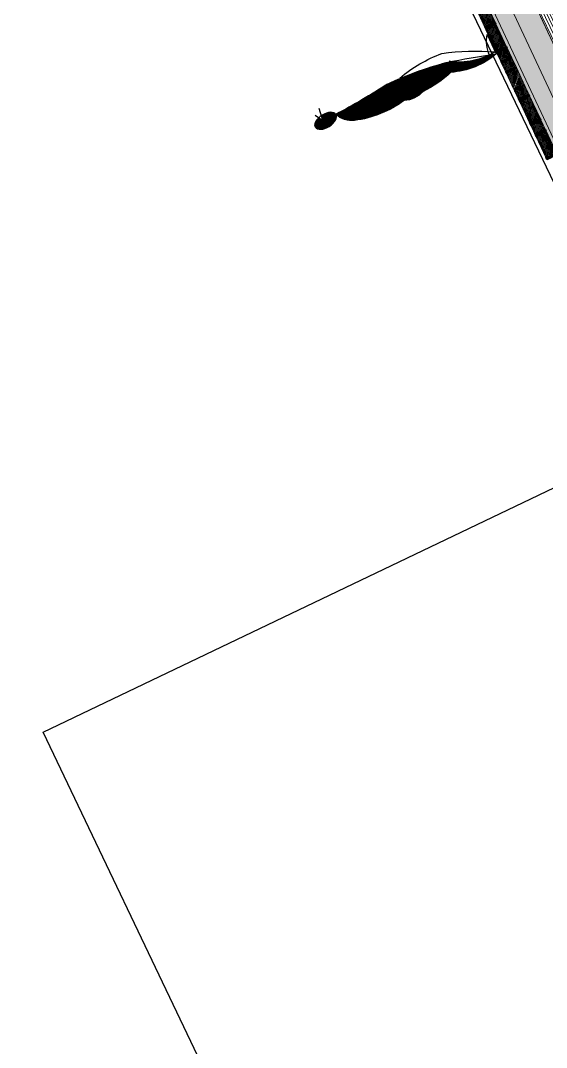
# Model space of a CAD drawing. Header units: metres. Extents: x 679304 to 680626, y 2747329 to 2750056.
# Drawn here: x 679515 to 679519.58, y 2747471.44 to 2747480.39 of the extents above; entities that cross this region are included whole.
import ezdxf

# ---------------------------------------------------------------- set-up
doc = ezdxf.new("R2010")
doc.units = ezdxf.units.M
doc.header["$XCLIPFRAME"] = 0
doc.layers.add('-aux', color=50, linetype='Continuous', plot=False)
for name, color, linetype, lineweight in [('02-L-projecció', 6, 'Continuous', 5), ('02-L-seccionat', 4, 'Continuous', 5), ('3-TR Formigó', 252, 'Continuous', 0), ('3-TR terra compactada', 45, 'Continuous', 0), ('3-TR Tot-u', 37, 'Continuous', 0)]:
    doc.layers.add(name, color=color, linetype=linetype, lineweight=lineweight)
doc.layers.add('02-L-SEC-View 1', color=7, linetype='Continuous')
doc.layers.add('3-TR tot_u', color=8, linetype='Continuous', lineweight=5, true_color=0x787878)
for name, color, linetype, true_color in [('EIT_3 TR sorra', 9, 'Continuous', 0xd8ceb0), ('SL_TREE_BOMBAX_CEIBA', 24, 'Continuous', 0x8f2400), ('SL_TREE_PROSOPIS_CINERARIA', 66, 'Continuous', 0x5f7f00)]:
    doc.layers.add(name, color=color, linetype=linetype, true_color=true_color)
picture_1 = doc.add_image_def('image3.png', size_in_pixel=(1135, 973))
picture_2 = doc.add_image_def('image2.png', size_in_pixel=(716, 586))
pattern_1 = [(44.99999999999999, (31.58128504361958, -1.896331483032554), (-0.0067351920908019, 0.0067351920908019), []), (134.9999999999999, (31.58128504361958, -1.896331483032554), (-0.0067351920908019, -0.0067351920908019), [])]
pattern_2 = [(43.98579928974752, (44.7328379554674, -103.0420719645917), (0.0019272751255601, 0.0066038919240475), [0.0085328125000001, -0.0017065625, 0, -0.0017065625])]
pattern_3 = [(44.99999999999999, (29.89033736102283, -1.883139591431245), (-0.0067351920908019, 0.0067351920908019), []), (134.9999999999999, (29.89033736102283, -1.883139591431245), (-0.0067351920908019, -0.0067351920908019), [])]
pattern_4 = [(0, (-35335.08440668798, 7618.781380179147), (0, 3.174999999999999), [])]

# ---------------------------------------------------------------- blocks, each defined once
blk = doc.blocks.new('General Section WaterFalls')
at = {"layer": '3-TR Formigó'}
h = blk.add_hatch(dxfattribs=at)
h.set_pattern_fill('ANSI37', color=256, scale=0.003, angle=-18.27604261022104, style=0)
h.set_pattern_definition(pattern_3)
edge = h.paths.add_edge_path()
edge.add_line((74.1055017230101, -33.05210616299883), (74.1055656273548, -33.04391063344814))
edge.add_arc((74.0571495401673, -33.04353311657906), 0.0484175584946718, -0.4467466283651467, 15.55227254300524)
edge.add_line((74.10379434982315, -33.03055152622983), (74.09800960037599, -33.00976605486267))
edge.add_arc((74.15306191705167, -32.9944445961155), 0.0571445946602287, 179.5532509293158, 195.5522700439978, ccw=False)
edge.add_line((74.0959190595895, -32.99399903020822), (74.09623971762886, -32.95287500643198))
edge.add_line((74.0962397181429, -32.95287500694394), (74.09544253719578, -32.95286879143672))
edge.add_line((74.09544253721833, -32.95286879083142), (74.09544911814113, -32.9520247406914))
edge.add_line((74.0954491184093, -32.95202474063263), (73.89588373615136, -32.95046865749176))
edge.add_line((73.8958837352693, -32.95046865800396), (73.89587715305957, -32.95131270869975))
edge.add_line((73.89587715407833, -32.95131270866841), (73.8950799736007, -32.95130648988344))
edge.add_line((73.89507997268811, -32.95130648976192), (73.8947593145068, -32.99243051545287))
edge.add_arc((73.83761645713821, -32.99198495503515), 0.0571445945339037, -16.445762793266, -0.44674364543789125, ccw=False)
edge.add_line((73.89242316130547, -33.00816302234307), (73.88631499143456, -33.02885576451553))
edge.add_arc((73.9327516942285, -33.04256314225495), 0.0484175534240547, 163.5542355793744, 179.5532547029849)
edge.add_line((73.88433561241254, -33.04218562599272), (73.88427170913369, -33.05038115491461))
edge.add_line((73.88427170785144, -33.05038115568459), (74.10550172200227, -33.05210616354317))
h = blk.add_hatch(dxfattribs=at)
h.set_pattern_fill('ANSI37', color=256, scale=0.003, angle=-18.27604261022104, style=0)
h.set_pattern_definition(pattern_3)
edge = h.paths.add_edge_path()
edge.add_line((74.21046161744744, -33.05292457155883), (74.21052552234487, -33.04472904219068))
edge.add_arc((74.16210943087935, -33.04435152816586), 0.0484175634033132, -0.4467438658289859, 15.55227527998455)
edge.add_line((74.20875424472615, -33.03136993432417), (74.20296949524351, -33.01058446343569))
edge.add_arc((74.25802180869505, -32.99526300653815), 0.0571445906871269, 179.5532502593328, 195.5522693413966, ccw=False)
edge.add_line((74.20087895402683, -32.99481743923389), (74.20119961214127, -32.95369341597284))
edge.add_line((74.20119961258023, -32.95369341620244), (74.2004024312974, -32.95368719911315))
edge.add_line((74.20040243119001, -32.95368719985709), (74.20040901303264, -32.95284314953045))
edge.add_line((74.20040901284663, -32.95284314872697), (74.12711344682536, -32.95227163762077))
edge.add_line((74.12711344659328, -32.95227163843811), (74.12710686434806, -32.95311568961258))
edge.add_line((74.12710686447097, -32.9531156886369), (74.12630968317998, -32.95310946860251))
edge.add_line((74.12630968308076, -32.95310946926475), (74.12598902531023, -32.99423349705295))
edge.add_arc((74.06884617870674, -32.99378793523647), 0.0571445841313688, -16.44576432809248, -0.44674519530951784, ccw=False)
edge.add_line((74.12365287309512, -33.0099660018459), (74.11754470381649, -33.03065874519476))
edge.add_arc((74.16398140182719, -33.04436612362042), 0.0484175513716403, 163.5542329003365, 179.5532520194679)
edge.add_line((74.11556532233953, -33.04398860549554), (74.11550141983449, -33.05218413467299))
edge.add_line((74.1155014205724, -33.0521841342561), (74.21046161734974, -33.05292457166616))
h = blk.add_hatch(dxfattribs=at)
h.set_pattern_fill('ANSI37', color=256, scale=0.003, angle=-18.27604261022104, style=0)
h.set_pattern_definition(pattern_3)
edge = h.paths.add_edge_path()
edge.add_line((74.44169132830575, -33.05472755734809), (74.44175523265046, -33.0465320277974))
edge.add_arc((74.39333914592862, -33.04615450953134), 0.0484175586054961, -0.4467466705454594, 15.55227246631219)
edge.add_line((74.43998395558447, -33.03317292011343), (74.43419920613731, -33.01238744874627))
edge.add_arc((74.48925152374431, -32.99706599023193), 0.0571445944009922, 179.553250484846, 195.5522696561451, ccw=False)
edge.add_line((74.43210866581649, -32.99662042385899), (74.43242932385584, -32.95549640008275))
edge.add_line((74.43242932436986, -32.95549640059471), (74.43163214342276, -32.95549018508749))
edge.add_line((74.43163214344531, -32.95549018448219), (74.43163872436811, -32.95464613434217))
edge.add_line((74.43163872370496, -32.95464613474905), (74.23207334144702, -32.95309005160819))
edge.add_line((74.23207334149629, -32.95309005118907), (74.23206675928655, -32.95393410188486))
edge.add_line((74.23206675937399, -32.95393410231918), (74.23126957889635, -32.95392788353421))
edge.add_line((74.23126957938075, -32.95392788317986), (74.23094892119944, -32.99505190887081))
edge.add_arc((74.17380606289952, -32.99460634868592), 0.0571445946447279, -16.445762796994018, -0.44674368117648555, ccw=False)
edge.add_line((74.22861276846379, -33.01078441692516), (74.22250459859286, -33.03147715909763))
edge.add_arc((74.2689412990585, -33.04518453637138), 0.0484175534240547, 163.5542355793744, 179.5532547029849)
edge.add_line((74.22052521863952, -33.04480701964349), (74.22046131536067, -33.05300254856538))
edge.add_line((74.22046131454408, -33.05300254933536), (74.44169132869492, -33.05472755719394))
h = blk.add_hatch(dxfattribs=at)
h.set_pattern_fill('ANSI37', color=256, scale=0.003, angle=-18.27604261022104, style=0)
h.set_pattern_definition(pattern_3)
edge = h.paths.add_edge_path()
edge.add_line((74.54665122320876, -33.05554596590809), (74.54671512810619, -33.04735043653995))
edge.add_arc((74.49829903710634, -33.04697292111814), 0.048417563292489, -0.4467438236486732, 15.55227535667759)
edge.add_line((74.54494385002181, -33.03399132704362), (74.53915910053917, -33.01320585615514))
edge.add_arc((74.5942114139907, -32.99788440018892), 0.0571445904278904, 179.553249814863, 195.5522689535439, ccw=False)
edge.add_line((74.53706856118515, -32.99743883358315), (74.53738921929957, -32.9563148103221))
edge.add_line((74.53738921927288, -32.95631480985321), (74.53659203799005, -32.95630859276392))
edge.add_line((74.53659203695133, -32.9563085930422), (74.53659861879396, -32.95546454271556))
edge.add_line((74.53659861907363, -32.95546454307623), (74.46330305305234, -32.95489303197003))
edge.add_line((74.46330305282027, -32.95489303185604), (74.46329647057505, -32.95573708303052))
edge.add_line((74.46329647162929, -32.95573708321899), (74.46249929033829, -32.95573086318461))
edge.add_line((74.46249928930774, -32.95573086338118), (74.46217863153721, -32.99685489116938))
edge.add_arc((74.40503578446805, -32.99640932981856), 0.0571445840205445, -16.445764324364518, -0.4467451595709804, ccw=False)
edge.add_line((74.45984247792512, -33.01258739549667), (74.45373430864647, -33.03328013884553))
edge.add_arc((74.50017100851983, -33.04698751820251), 0.0484175513567676, 163.5542323495689, 179.5532514948844)
edge.add_line((74.45175492903218, -33.04660999961197), (74.45169102652712, -33.05480552878942))
edge.add_line((74.4516910254024, -33.05480552883819), (74.54665122217973, -33.05554596624825))
h = blk.add_hatch(dxfattribs=at)
h.set_pattern_fill('ANSI37', color=256, scale=0.003, angle=-18.27604261022104, style=0)
h.set_pattern_definition(pattern_1)
edge = h.paths.add_edge_path()
edge.add_line((74.71413727058098, -33.05685541266575), (74.71420117301096, -33.04865988297312))
edge.add_arc((74.66578508540988, -33.04828235832975), 0.0484175588259012, -0.4467548583182131, 15.55226428892074)
edge.add_line((74.71242989832535, -33.03530077403411), (74.70664514832548, -33.01451530248441))
edge.add_arc((74.76169746089727, -32.99919384485111), 0.0571445912714218, 179.5532515570036, 195.5522706349158, ccw=False)
edge.add_line((74.70455460762605, -32.99874827917665), (74.70487526522324, -32.9576242552544))
edge.add_line((74.70487526431678, -32.95762425567955), (74.70407808285243, -32.95761803951111))
edge.add_line((74.70407808339223, -32.95761803933419), (74.7040846653454, -32.95677398904407))
edge.add_line((74.70408466551453, -32.95677398960106), (74.55826322705295, -32.95563696657049))
edge.add_line((74.5582632268779, -32.95563696650788), (74.55825664699364, -32.95648101944288))
edge.add_line((74.55825664661825, -32.95648101950064), (74.55745946466399, -32.95647479924722))
edge.add_line((74.55745946476236, -32.95647479919717), (74.55713880669569, -32.99759882639717))
edge.add_arc((74.49999595852569, -32.99715326260776), 0.0571445855876494, -16.445766243177218, -0.44674713627517804, ccw=False)
edge.add_line((74.55480265244842, -33.01333133107983), (74.54869448408961, -33.03402407424207))
edge.add_arc((74.59513118257746, -33.04773145634681), 0.0484175509333363, 163.5542296089313, 179.5532487032461)
edge.add_line((74.54671510402113, -33.0473539349623), (74.546651199933, -33.05554946410733))
edge.add_line((74.54665119992569, -33.05554946372286), (74.71413727090793, -33.05685541216886))
h = blk.add_hatch(dxfattribs=at)
h.set_pattern_fill('ANSI37', color=256, scale=0.003, angle=-18.27604261022104, style=0)
h.set_pattern_definition(pattern_1)
edge = h.paths.add_edge_path()
edge.add_line((74.809097439982, -33.05759941716678), (74.80916134487943, -33.04940388779864))
edge.add_arc((74.76074525387958, -33.049026372144), 0.0484175634033132, -0.4467438658289859, 15.55227527998455)
edge.add_line((74.80739006726071, -33.03604477737099), (74.80160531777807, -33.01525930648251))
edge.add_arc((74.85665763169527, -32.99993785051629), 0.0571445906871269, 179.5532502593328, 195.5522693413966, ccw=False)
edge.add_line((74.7995147779584, -32.99949228391052), (74.79983543607281, -32.95836826064947))
edge.add_line((74.79983543604612, -32.9583682611119), (74.79903825476329, -32.95836204402261))
edge.add_line((74.79903825512156, -32.95836204383522), (74.79904483696419, -32.95751799350859))
edge.add_line((74.7990448367782, -32.95751799317077), (74.7257492707569, -32.95694648206457))
edge.add_line((74.72574927052483, -32.95694648218341), (74.72574268827961, -32.95779053335789))
edge.add_line((74.72574268793687, -32.95779053354636), (74.72494550664587, -32.95778431351197))
edge.add_line((74.72494550654665, -32.95778431277722), (74.72462484877612, -32.99890834056542))
edge.add_arc((74.66748200217262, -32.99846277944744), 0.0571445841313688, -16.44576432809248, -0.44674519530951784, ccw=False)
edge.add_line((74.72228869562969, -33.01464084582403), (74.71618052635105, -33.0353335891729))
edge.add_arc((74.76261722622439, -33.04904096922837), 0.0484175513716403, 163.5542329003365, 179.5532520194679)
edge.add_line((74.71420114533976, -33.04866345063783), (74.71413724283471, -33.05685897981528))
edge.add_line((74.71413724310696, -33.05685897963122), (74.8090974398843, -33.05759941704128))
h = blk.add_hatch(dxfattribs=at)
h.set_pattern_fill('ANSI37', color=256, scale=0.003, angle=-18.27604261022104, style=0)
h.set_pattern_definition(pattern_1)
edge = h.paths.add_edge_path()
edge.add_line((74.90405769413337, -33.05833278596401), (74.9041215990308, -33.05013725659586))
edge.add_arc((74.85570550803095, -33.04975974187255), 0.048417563292489, -0.4467438236486732, 15.55227535667759)
edge.add_line((74.90235032141209, -33.03677814733237), (74.89656557192944, -33.01599267644389))
edge.add_arc((74.95161788584664, -33.00067122047767), 0.0571445906871269, 179.5532502593328, 195.5522693413966, ccw=False)
edge.add_line((74.89447503210977, -33.00022565340623), (74.89479569022419, -32.95910163014518))
edge.add_line((74.89479569066316, -32.95910162990913), (74.89399850938032, -32.95909541281984))
edge.add_line((74.89399850927293, -32.95909541333094), (74.89400509111556, -32.95825136300431))
edge.add_line((74.8940050904639, -32.95825136313215), (74.82070952444262, -32.95767985202595))
edge.add_line((74.8207095246762, -32.95767985237763), (74.82070294243098, -32.9585239035521))
edge.add_line((74.8207029425539, -32.95852390327491), (74.8199057612629, -32.95851768324052))
edge.add_line((74.81990576116368, -32.95851768320427), (74.81958510339315, -32.99964171099246))
edge.add_arc((74.76244225678965, -32.99919614987448), 0.0571445840205445, -16.445764324364518, -0.4467451595709804, ccw=False)
edge.add_line((74.81724895071238, -33.01537421625108), (74.81114078143375, -33.03606695959994))
edge.add_arc((74.85757748037577, -33.04977433872409), 0.0484175513716403, 163.5542329003365, 179.5532520194679)
edge.add_line((74.80916140088812, -33.04939681990072), (74.80909749838307, -33.05759234907817))
edge.add_line((74.809097497724, -33.05759234842844), (74.90405769450133, -33.05833278583851))
h = blk.add_hatch(dxfattribs=at)
h.set_pattern_fill('ANSI37', color=256, scale=0.003, angle=-18.27604261022104, style=0)
h.set_pattern_definition(pattern_1)
edge = h.paths.add_edge_path()
edge.add_line((75.13528740685433, -33.06013577105478), (75.13535131119905, -33.05194024150408))
edge.add_arc((75.0869352244772, -33.05156272323802), 0.0484175584946718, -0.4467466283651467, 15.55227254300524)
edge.add_line((75.1335800345987, -33.03858113382012), (75.12779528515155, -33.01779566245296))
edge.add_arc((75.18284760136157, -33.00247420417145), 0.0571445944009922, 179.553250484846, 195.5522696561451, ccw=False)
edge.add_line((75.1257047438994, -33.00202863756567), (75.12602540193876, -32.96090461378944))
edge.add_line((75.12602540152147, -32.96090461453423), (75.12522822057436, -32.960898399027))
edge.add_line((75.12522822059691, -32.96089839795604), (75.12523480151971, -32.96005434781603))
edge.add_line((75.12523480132222, -32.96005434775725), (74.92566941906428, -32.95849826461638))
edge.add_line((74.92566942004485, -32.95849826489575), (74.92566283783513, -32.95934231559155))
edge.add_line((74.92566283699125, -32.95934231579304), (74.9248656565136, -32.95933609700807))
edge.add_line((74.92486565699801, -32.95933609781787), (74.9245449988167, -33.00046012350882))
edge.add_arc((74.86740214191377, -33.00001456285827), 0.0571445945339037, -16.445762793266, -0.44674364543789125, ccw=False)
edge.add_line((74.92220884514973, -33.01619263086468), (74.91610067527878, -33.03688537303715))
edge.add_arc((74.96253737667575, -33.0505927503109), 0.0484175534240547, 163.5542355793744, 179.5532547029849)
edge.add_line((74.91412129532544, -33.05021523451433), (74.9140573920466, -33.05841076343622))
edge.add_line((74.91405739309266, -33.05841076280922), (75.1352874072435, -33.06013577066779))
h = blk.add_hatch(dxfattribs=at)
h.set_pattern_fill('ANSI37', color=256, scale=0.003, angle=-18.27604261022104, style=0)
h.set_pattern_definition(pattern_1)
edge = h.paths.add_edge_path()
edge.add_line((75.31277314713225, -33.06152318837121), (75.31283704956223, -33.05332765867858))
edge.add_arc((75.26442096335813, -33.05295013519935), 0.0484175588259012, -0.4467548583182131, 15.55226428892074)
edge.add_line((75.31106577487662, -33.03996855183505), (75.30528102487675, -33.01918308028535))
edge.add_arc((75.36033333837986, -33.00386162172072), 0.0571445910121853, 179.5532511125338, 195.5522702470631, ccw=False)
edge.add_line((75.30319048417732, -33.00341605604626), (75.30351114177451, -32.962292032124))
edge.add_line((75.30351114226505, -32.96229203185067), (75.3027139608007, -32.96228581568222))
edge.add_line((75.30271396134049, -32.96228581573814), (75.30272054329365, -32.96144176544802))
edge.add_line((75.30272054253146, -32.96144176553935), (75.15689910406988, -32.96030474250878))
edge.add_line((75.15689910436049, -32.96030474291183), (75.15689252447623, -32.96114879584683))
edge.add_line((75.15689252503216, -32.96114879474044), (75.15609534307791, -32.96114257448702))
edge.add_line((75.15609534224495, -32.96114257466979), (75.15577468417828, -33.00226660186979))
edge.add_arc((75.09863183554262, -33.00182103924453), 0.0571445857302265, -16.445765776522194, -0.4467466918054015, ccw=False)
edge.add_line((75.15343852993101, -33.01799910794944), (75.1473303615722, -33.03869185111168))
edge.add_arc((75.19376706006005, -33.05239923344925), 0.0484175509184636, 163.5542290581637, 179.5532481786626)
edge.add_line((75.1453509805724, -33.05202171113342), (75.14528707648427, -33.06021724027845))
edge.add_line((75.14528707694262, -33.06021724059247), (75.31277314792486, -33.06152318903847))
at = {"layer": '3-TR terra compactada'}
h = blk.add_hatch(dxfattribs=at)
h.set_pattern_fill('LINE', color=256, scale=0.0075)
h.set_pattern_definition([(360, (-1.593222050461918, -1.450000001117587), (0, 0.0238125), [])])
edge = h.paths.add_edge_path(flags=16)
edge.add_arc((87.91270721703766, -34.89102650922723), 0.0300000000000011, 0, 360)
h.paths.add_polyline_path([(60.86794612370431, -34.06345526850782), (60.86794612370431, -34.8165326055605), (77.28848761087283, -34.81653260439634), (77.28848760994151, -35.96653260430321), (94.02980208816007, -35.96653260337189), (94.02346620196477, -34.53352967253886), (88.77741158520803, -34.42881766473874), (88.7764219455421, -34.4783984052483), (88.67512278445065, -34.85645277681761), (84.06023222394288, -34.76436978625134), (83.96552849235012, -34.41241660504602), (83.95774579746649, -34.38224918977358), (83.95875280490145, -34.33179827523418), (79.98875382728875, -34.25026744417846), (79.98875382775441, -35.78771875007078), (77.43852502759546, -35.78771875007078), (77.43852502852678, -35.43748732609675), (78.61814005719498, -35.43770227907226), (78.05505687510595, -33.4629564518109), (67.10211191978306, -33.3788115279749), (67.01179703883827, -33.17811179091223), (66.85097349714488, -33.17687627975829), (63.56725041614845, -33.15126436809078), (63.56725041707978, -34.70336046814919), (61.01713174395263, -34.70336046768352), (61.0171317444183, -34.35336060426198), (62.10765844490379, -34.35336060402915), (61.58575402200222, -32.50950451311656), (50.68157043308019, -32.42573419259861), (50.59114177431911, -32.2250335814897), (50.42511908290908, -32.2237581287045), (47.14811543934047, -32.19819437991828), (47.14721526950597, -33.38156245509163), (44.99754665372893, -33.38156245509163), (44.99754665279761, -33.03156259073876), (45.56926759378984, -33.03156259120442), (45.14311256445944, -31.55625739693642), (34.2616229839623, -31.47266142093577), (34.17091776337475, -31.2719586850144), (34.00475173024461, -31.27068213094026), (30.72633214015514, -31.24511096207425), (30.72633214108646, -32.37863686797209), (28.57621343620122, -32.37863686820492), (28.57621343526989, -32.02863700361922), (29.14793437626213, -32.02863700361922), (28.72177934786305, -30.55333180958405), (17.8412764519453, -30.4697434140835), (17.68143947003409, -31.50181839196012), (28.27606689184904, -31.50181839149445), (28.27606689091772, -32.61037793336436), (44.44740463607013, -32.61037793196738), (44.44740463700145, -34.06345526920631)])
at = {"layer": '3-TR Tot-u'}
h = blk.add_hatch(dxfattribs=at)
h.set_pattern_fill('EARTH', color=256, scale=0.005, angle=-84.07414778341365)
h.set_pattern_definition([(275.9258522165863, (77.13697146251798, -24.04769780486822), (0.0348582512672567, -0.0283024260194916), [0.03175, -0.03175]), (275.9258522165863, (77.14881408959627, -24.04646858759225), (0.0348582512672567, -0.0283024260194916), [0.03175, -0.03175]), (275.9258522165863, (77.16065671667457, -24.04523937008344), (0.0348582512672567, -0.0283024260194916), [0.03175, -0.03175]), (5.925852216586345, (77.16501399874687, -24.04877717373893), (0.0283024260194916, 0.0348582512672567), [0.03175, -0.03175]), (5.925852216586345, (77.16624321555719, -24.06061980058439), (0.0283024260194916, 0.0348582512672567), [0.03175, -0.03175]), (5.925852216586345, (77.16747243283316, -24.07246242766269), (0.0283024260194916, 0.0348582512672567), [0.03175, -0.03175])])
h.paths.add_polyline_path([(67.01179703883827, -33.17811179091223), (67.10211191978306, -33.3788115279749), (78.05505687510595, -33.4629564518109), (78.8385478113778, -33.468975543743), (78.83854823606089, -33.26896964525804)])
at = {"layer": '3-TR tot_u'}
h = blk.add_hatch(dxfattribs=at)
h.set_pattern_fill('AR-CONC', color=256, scale=0.00025, angle=90.27678088138285)
h.set_pattern_definition([(158.5528234916038, (32.84110989002511, -1.956058996263891), (-0.0107141402033441, 0.0444470353765646), [0.0047625, -0.0523874999999999]), (103.5528234916037, (32.84110989002511, -1.956058996263891), (-0.042478511822929, -0.0235505220209913), [0.00381, -0.0419101460424999]), (209.0042681916038, (32.84021704876796, -1.952355089364573), (-0.0531926501422366, 0.0208965138611374), [0.0040475022, -0.0445225611499999]), (154.7370234916037, (32.82906990079209, -1.960099867545068), (-0.0115985479610558, 0.0675920588494506), [0.00714375, -0.0785812499999999]), (205.1883811016037, (32.82810335047543, -1.954467203235253), (-0.0775261334246027, 0.036585164494883), [0.006071255785, -0.0667839020399999]), (99.73697466160377, (32.82906990079209, -1.960099867545068), (-0.0775261334227856, 0.036585164499046), [0.0057149917675, -0.0628649329799999]), (129.5528234916037, (32.83005946315825, -1.953069656156003), (0.0121775151173545, 0.0440684300330318), [0.0047625, -0.0523875]), (74.55282349160389, (32.83005946315825, -1.953069656156003), (-0.0485699864642681, -3.6222662037e-06), [0.00381, -0.0419099999999999]), (180.0042684916038, (32.8310742569156, -1.949397285934537), (-0.0363924715453394, 0.0440648076110835), [0.0040475022, -0.0445224844]), (146.0528234916037, (32.84110989002511, -1.956058996263891), (-0.0202858755293875, -0.0059938829911168), [0, -0.041402, 0, -0.042545, 0, -0.04206875]), (116.0528234916039, (32.84110989002511, -1.956058996263891), (-0.0290587158829416, 0.0078679387732416), [0, -0.024257, 0, -0.0404494999999999, 0, -0.01603375]), (76.05282349160386, (32.8456154614687, -1.969483585096895), (-0.0094277576651399, 0.0325917034802938), [0, -0.0158749999999999, 0, -0.0495299999999999, 0, -0.0657224999999997]), (66.05282349160387, (32.84763589780778, -1.975503579946234), (-0.0178091657507202, 0.033085210695806), [0, -0.0206375, 0, -0.032893, 0, -0.0466725])])
h.paths.add_polyline_path([(67.01179703883827, -33.17811179091223), (78.83854823606089, -33.26896964525804), (78.83851596619932, -33.0877172886394), (78.33694454329088, -33.08771506906487), (78.32469015056267, -33.11501755425707), (66.94360577082261, -33.02758349198848)])
at = {"layer": 'EIT_3 TR sorra'}
h = blk.add_hatch(dxfattribs=at)
h.set_pattern_fill('ANSI36', color=256, scale=0.001075, angle=-1.014200710252469, style=0, double=1)
h.set_pattern_definition([(62.26184189996857, (100.9186053201556, 214.9879540679976), (-0.0002408934137097, 0.0068751544213446), [0.0085328125000001, -0.0017065625, 0, -0.0017065625])])
h.paths.add_polyline_path([(66.94360577082261, -33.02758349198848), (78.32469014963135, -33.11501755425707), (78.3369145868346, -33.08511050045491), (66.94356673629954, -32.99634237657301)])
h = blk.add_hatch(dxfattribs=at)
h.set_pattern_fill('ANSI36', color=256, scale=0.001075, angle=-1.014200710252469, style=0, double=1)
h.set_pattern_definition([(43.98579928974752, (43.90297236805781, -103.0356012317352), (0.0019272751255601, 0.0066038919240475), [0.0085328125000001, -0.0017065625, 0, -0.0017065625])])
edge = h.paths.add_edge_path()
edge.add_line((73.88427168084309, -33.05038467748091), (73.88433558430346, -33.04218914763816))
edge.add_arc((73.83591950358823, -33.04181162919849), 0.0484175526838711, -0.4467473109880312, 15.55227179525065)
edge.add_line((73.8825643081218, -33.02883004094474), (73.87677956009945, -33.00804456563454))
edge.add_arc((73.93183187628165, -32.99272310477681), 0.0571445943123871, 179.5532539535203, 195.5522730879312, ccw=False)
edge.add_line((73.87468901881948, -32.99227754143067), (73.87500970552459, -32.9511500222425))
edge.add_line((73.87500970531255, -32.95115002244711), (73.8950799740324, -32.95130651965123))
edge.add_line((73.89507997408509, -32.95130652049556), (73.89475928730492, -32.99243403916854))
edge.add_arc((73.83761642687023, -32.99198847520165), 0.0571445973673935, -16.445766153051807, -0.4467470114216212, ccw=False)
edge.add_line((73.89242313290015, -33.00816654763185), (73.88631496460823, -33.02885928836419))
edge.add_arc((73.93275165418163, -33.04256666777656), 0.0484175437910066, 163.5542282250263, 179.5532473510782)
edge.add_line((73.88433558307588, -33.04218914685771), (73.88427168053943, -33.05038467798638))
h = blk.add_hatch(dxfattribs=at)
h.set_pattern_fill('ANSI36', color=256, scale=0.001075, angle=-1.014200710252469, style=0, double=1)
h.set_pattern_definition([(43.98579928974752, (44.39664834970608, -103.0394505714066), (0.0019272751255601, 0.0066038919240475), [0.0085328125000001, -0.0017065625, 0, -0.0017065625])])
edge = h.paths.add_edge_path()
edge.add_line((74.11550139216706, -33.05218763253652), (74.10550169819514, -33.05210966175173))
edge.add_line((74.10550169786438, -33.05210966104642), (74.10556559996274, -33.04391413124426))
edge.add_arc((74.05714951921254, -33.04353661043569), 0.0484175527940736, -0.4467514048749425, 15.55226774490095)
edge.add_line((74.10379432421178, -33.03055502567441), (74.09800957471687, -33.00976955036829))
edge.add_arc((74.15306188492104, -32.99444809323177), 0.0571445873641418, 179.5532512957519, 195.5522704501285, ccw=False)
edge.add_line((74.09591903537512, -32.99400252709165), (74.09623972119181, -32.95287500613888))
edge.add_line((74.09623972093686, -32.95287500601262), (74.12630968535368, -32.95310947211923))
edge.add_line((74.1263096849434, -32.95310947229154), (74.1259889981714, -32.99423699390961))
edge.add_arc((74.06884614378212, -32.99379143118859), 0.0571445907335047, -16.445765473899826, -0.44674634346989706, ccw=False)
edge.add_line((74.12365284375846, -33.00996950129047), (74.11754467543106, -33.03066224250149))
edge.add_arc((74.16398136969656, -33.04436962120235), 0.0484175461207508, 163.5542325475676, 179.5532516927069)
edge.add_line((74.11556529533118, -33.04399210144766), (74.11550139191039, -33.05218763228427))
edge.add_line((74.11550139216706, -33.05218763253652), (74.10550169819514, -33.05210966175173))
h = blk.add_hatch(dxfattribs=at)
h.set_pattern_fill('ANSI36', color=256, scale=0.001075, angle=-1.014200710252469, style=0, double=1)
h.set_pattern_definition([(43.98579928974752, (44.50160824367777, -103.0402689811308), (0.0019272751255601, 0.0066038919240475), [0.0085328125000001, -0.0017065625, 0, -0.0017065625])])
edge = h.paths.add_edge_path()
edge.add_line((74.22046128613874, -33.05300604179502), (74.21046159216682, -33.05292807101023))
edge.add_line((74.21046159276737, -33.05292807193473), (74.21052549486573, -33.04473254213257))
edge.add_arc((74.16210941364989, -33.04435502039269), 0.0484175527940736, -0.4467514048749425, 15.55226774490095)
edge.add_line((74.20875421818346, -33.03137343539856), (74.20296946868855, -33.01058796009245))
edge.add_arc((74.25802177889273, -32.99526650318876), 0.0571445873641418, 179.5532512957519, 195.5522704501285, ccw=False)
edge.add_line((74.2008789293468, -32.99482093774714), (74.20119961516347, -32.95369341679437))
edge.add_line((74.20119961490855, -32.9536934166681), (74.23126957932536, -32.95392788277471))
edge.add_line((74.23126957984641, -32.95392788248137), (74.23094889307441, -32.99505540409943))
edge.add_arc((74.1738060391508, -32.99460984184407), 0.0571445906226804, -16.445765470171693, -0.44674630773130275, ccw=False)
edge.add_line((74.2286127381958, -33.01078791031614), (74.2225045698684, -33.03148065152716))
edge.add_arc((74.2689412641339, -33.04518803022802), 0.0484175462371067, 163.5542325431677, 179.5532516505266)
edge.add_line((74.22052518976852, -33.04481051140465), (74.22046128634771, -33.05300604224126))
edge.add_line((74.22046128613874, -33.05300604179502), (74.21046159216682, -33.05292807101023))
h = blk.add_hatch(dxfattribs=at)
h.set_pattern_fill('ANSI36', color=256, scale=0.001075, angle=-1.014200710252469, style=0, double=1)
h.set_pattern_definition(pattern_2)
edge = h.paths.add_edge_path()
edge.add_line((74.45169099839404, -33.05480902642012), (74.44169130442212, -33.05473105563533))
edge.add_line((74.44169130455703, -33.05473105516285), (74.44175520665539, -33.04653552536069))
edge.add_arc((74.39333912497386, -33.04615800408646), 0.0484175527940736, -0.4467514048749425, 15.55226774490095)
edge.add_line((74.43998393090442, -33.03317641885951), (74.43419918140951, -33.01239094355339))
edge.add_arc((74.48925149114802, -32.99706948641688), 0.0571445876233784, 179.5532517402217, 195.5522708379812, ccw=False)
edge.add_line((74.43210864113644, -32.99662392144091), (74.43242932695313, -32.95549640048815))
edge.add_line((74.43242932623252, -32.95549639966339), (74.46249929064933, -32.95573086577))
edge.add_line((74.46249929117039, -32.95573086664081), (74.46217860439839, -32.99685838825887))
edge.add_arc((74.40503575094044, -32.99641282530501), 0.0571445906226804, -16.445765470171693, -0.44674630773130275, ccw=False)
edge.add_line((74.45984244998544, -33.01259089447558), (74.45373428165804, -33.0332836356866))
edge.add_arc((74.50017097592354, -33.04699101438746), 0.0484175462371067, 163.5542325431677, 179.5532516505266)
edge.add_line((74.45175490155816, -33.04661349579692), (74.45169099813737, -33.05480902663353))
edge.add_line((74.45169099839404, -33.05480902642012), (74.44169130442212, -33.05473105563533))
h = blk.add_hatch(dxfattribs=at)
h.set_pattern_fill('ANSI36', color=256, scale=0.001075, angle=-1.014200710252469, style=0, double=1)
h.set_pattern_definition(pattern_2)
edge = h.paths.add_edge_path()
edge.add_line((74.54665119899437, -33.05554946372286), (74.54671510072562, -33.04735393428986))
edge.add_arc((74.49829901615156, -33.04697641823441), 0.0484175570857096, -0.4467455132575356, 15.55227354001481)
edge.add_line((74.54494382347912, -33.0339948264882), (74.53915907542127, -33.01320935165668))
edge.add_arc((74.59421139024198, -32.99788789590821), 0.0571445922035584, 179.5532497589926, 195.5522688845016, ccw=False)
edge.add_line((74.5370685365051, -32.99744232837111), (74.53738922240093, -32.95631480940607))
edge.add_line((74.53738922113553, -32.95631481008604), (74.5574594902539, -32.95647130496978))
edge.add_line((74.55745949083939, -32.95647130440921), (74.55713880362522, -32.99759882588124))
edge.add_arc((74.4999959548004, -32.99715326237492), 0.0571445854768251, -16.4457662394492, -0.44674710053658373, ccw=False)
edge.add_line((74.55480264965443, -33.01333133131266), (74.5486944812165, -33.03402407248717))
edge.add_arc((74.59513117885217, -33.04773145588115), 0.0484175505247778, 163.554227419061, 179.553246562732)
edge.add_line((74.54671509936452, -33.047353932634), (74.54665119819416, -33.05554946519463))
h = blk.add_hatch(dxfattribs=at)
h.set_pattern_fill('ANSI36', color=256, scale=0.001075, angle=-1.014200710252469, style=0, double=1)
h.set_pattern_definition([(43.98579928974752, (44.73283793078735, -103.0420755324885), (0.0019272751255601, 0.0066038919240475), [0.0085328125000001, -0.0017065625, 0, -0.0017065625])])
edge = h.paths.add_edge_path()
edge.add_line((74.71413724357262, -33.05685897963122), (74.714201147033, -33.04866344978847))
edge.add_arc((74.66578506631777, -33.04828593065031), 0.0484175525412939, -0.4467478355714436, 15.55227133748934)
edge.add_line((74.71242987038568, -33.03530434262939), (74.70664512236333, -33.01451886731919))
edge.add_arc((74.76169743854553, -32.99919740576297), 0.0571445943123871, 179.5532539535203, 195.5522730879312, ccw=False)
edge.add_line((74.704554581549, -32.99875184288249), (74.70487526825411, -32.95762432369432))
edge.add_line((74.70487526757643, -32.95762432459742), (74.72494553629627, -32.95778082180154))
edge.add_line((74.72494553681463, -32.95778082171455), (74.72462485003446, -32.99890834038753))
edge.add_arc((74.66748198959976, -32.9984627768863), 0.0571445973673935, -16.445766153051807, -0.4467470114216212, ccw=False)
edge.add_line((74.72228869516402, -33.01464084908366), (74.71618052687211, -33.03533358981601))
edge.add_arc((74.76261721784249, -33.04904097062536), 0.0484175437761339, 163.5542276742587, 179.5532468264947)
edge.add_line((74.71420114533976, -33.04866344737821), (74.7141372428033, -33.05685897850688))
h = blk.add_hatch(dxfattribs=at)
h.set_pattern_fill('ANSI36', color=256, scale=0.001075, angle=-1.014200710252469, style=0, double=1)
h.set_pattern_definition([(43.98579928974752, (44.99528417270631, -103.0441254153847), (0.0019272751255601, 0.0066038919240475), [0.0085328125000001, -0.0017065625, 0, -0.0017065625])])
edge = h.paths.add_edge_path()
edge.add_line((74.80909741623327, -33.05760291451588), (74.80916131796452, -33.04940738508289))
edge.add_arc((74.76074523339048, -33.04902986832895), 0.0484175569431325, -0.4467460378408971, 15.55227308225352)
edge.add_line((74.80739004071802, -33.03604827751406), (74.80160529266017, -33.01526280268254))
edge.add_arc((74.85665760748088, -32.99994134576991), 0.0571445923002657, 179.553249723254, 195.552268819521, ccw=False)
edge.add_line((74.79951475327834, -32.99949577916414), (74.79983543917417, -32.9583682601991))
edge.add_line((74.79983543884009, -32.95836826064624), (74.81990570795847, -32.95852475552998))
edge.add_line((74.8199057080783, -32.95852475543507), (74.81958502086412, -32.9996522769071))
edge.add_arc((74.7624421720393, -32.99920671363361), 0.0571445857302265, -16.445765776522194, -0.4467466918054015, ccw=False)
edge.add_line((74.81724886689335, -33.01538478117436), (74.8111406984554, -33.03607752234888))
edge.add_arc((74.85757739562541, -33.04978490667418), 0.0484175506262611, 163.5542268638935, 179.5532459959682)
edge.add_line((74.80916131613776, -33.0494073824957), (74.8090974149674, -33.05760291505633))
h = blk.add_hatch(dxfattribs=at)
h.set_pattern_fill('ANSI36', color=256, scale=0.001075, angle=-1.014200710252469, style=0, double=1)
h.set_pattern_definition([(43.98579928974752, (45.19520432222634, -103.0456771953031), (0.0019272751255601, 0.0066038919240475), [0.0085328125000001, -0.0017065625, 0, -0.0017065625])])
edge = h.paths.add_edge_path()
edge.add_line((74.91405736422166, -33.05841425573453), (74.90405767024974, -33.05833628494975))
edge.add_line((74.90405767038465, -33.05833628587425), (74.904121572483, -33.05014075607209))
edge.add_arc((74.85570549080148, -33.04976323340088), 0.0484175527940736, -0.4467514048749425, 15.55226774490095)
edge.add_line((74.90235029626638, -33.03678164863959), (74.89656554677146, -33.01599617333347))
edge.add_arc((74.9516178574413, -33.00067471712828), 0.0571445873641418, 179.5532512957519, 195.5522704501285, ccw=False)
edge.add_line((74.8944750064984, -33.00022915191949), (74.89479569231509, -32.95910163096671))
edge.add_line((74.8947956925258, -32.95910163060762), (74.92486565694261, -32.95933609671423))
edge.add_line((74.92486565653233, -32.95933609642089), (74.92454496976033, -33.00046361803895))
edge.add_arc((74.86740211723372, -33.0000180550851), 0.0571445907335047, -16.445765473899826, -0.44674634346989706, ccw=False)
edge.add_line((74.92220881627873, -33.01619612495415), (74.91610064795132, -33.03688886616517))
edge.add_arc((74.96253734175116, -33.05059624370187), 0.0484175461207508, 163.5542325475676, 179.5532516927069)
edge.add_line((74.91412126785144, -33.05021872534417), (74.91405736443065, -33.05841425618078))
edge.add_line((74.91405736422166, -33.05841425573453), (74.90405767024974, -33.05833628494975))
h = blk.add_hatch(dxfattribs=at)
h.set_pattern_fill('ANSI36', color=256, scale=0.001075, angle=-1.014200710252469, style=0, double=1)
h.set_pattern_definition([(43.98579928974752, (45.42643403308466, -103.0474801780656), (0.0019272751255601, 0.0066038919240475), [0.0085328125000001, -0.0017065625, 0, -0.0017065625])])
edge = h.paths.add_edge_path()
edge.add_line((75.14528707554564, -33.0602172401268), (75.13528738157372, -33.06013926934202))
edge.add_line((75.13528738124296, -33.06013926910237), (75.13535128334132, -33.05194373930021))
edge.add_arc((75.08693520259112, -33.05156621779315), 0.0484175527940736, -0.4467514048749425, 15.55226774490095)
edge.add_line((75.13358000852168, -33.03858463186771), (75.12779525902677, -33.01779915656159))
edge.add_arc((75.18284756876528, -33.00247770012357), 0.0571445876233784, 179.5532517402217, 195.5522708379812, ccw=False)
edge.add_line((75.12570471828803, -33.0020321351476), (75.12602540410472, -32.96090461419483))
edge.add_line((75.1260254047811, -32.96090461406857), (75.15609536919791, -32.96113908017518))
edge.add_line((75.15609536925331, -32.96113908058032), (75.15577468248131, -33.00226660219839))
edge.add_arc((75.09863182762638, -33.00182103877887), 0.0571445907335047, -16.445765473899826, -0.44674634346989706, ccw=False)
edge.add_line((75.15343852853402, -33.0179991084151), (75.14733036020662, -33.03869184962612))
edge.add_arc((75.19376705400644, -33.05239922809415), 0.0484175461207508, 163.5542325475676, 179.5532516927069)
edge.add_line((75.14535097917542, -33.05202170903795), (75.14528707575462, -33.06021723987456))
edge.add_line((75.14528707554564, -33.0602172401268), (75.13528738157372, -33.06013926934202))
at = {"layer": '-aux'}
for points in [[(73.88427168084309, -33.05038467771374), (73.88427168084309, -33.05038467748091), (73.8843355840072, -33.04218914778903, 0.0699225111475427), (73.8825643081218, -33.02883004094474), (73.87677955953404, -33.00804456556216, -0.0699225111480096), (73.87468901881948, -32.99227754143067), (73.87500970531255, -32.95115002244711), (73.89507997408509, -32.95130652049556), (73.8947592866607, -32.9924340385478, -0.0699225111484148), (73.89242313290015, -33.00816654763185), (73.8863149639219, -33.02885928796604, 0.0699225111479849), (73.88433558307588, -33.04218914685771), (73.88427168084309, -33.05038467771374), (73.88427168084309, -33.05038467748091)], [(74.11550139216706, -33.05218763253652), (74.10550169786438, -33.05210966104642), (74.10556560056284, -33.04391413228586, 0.0699225111475427), (74.10379432421178, -33.03055502567441), (74.0980095746927, -33.00976955052465, -0.0699225111480096), (74.09591903537512, -32.99400252709165), (74.09623972093686, -32.95287500601262), (74.1263096849434, -32.95310947229154), (74.12598899798466, -32.99423699500039, -0.0699225111484148), (74.12365284375846, -33.00996950129047), (74.1175446761772, -33.0306622418575, 0.0699225111479849), (74.11556529533118, -33.04399210144766), (74.11550139216706, -33.05218763253652), (74.10550169786438, -33.05210966104642)], [(74.22046128613874, -33.05300604179502), (74.21046159276737, -33.05292807193473), (74.21052549406886, -33.04473254177719, 0.0699225111475427), (74.20875421818346, -33.03137343539856), (74.2029694695957, -33.01058795931749, -0.0699225111480096), (74.2008789293468, -32.99482093774714), (74.20119961490855, -32.9536934166681), (74.23126957984641, -32.95392788248137), (74.23094889242202, -32.99505540495739, -0.0699225111484148), (74.2286127381958, -33.01078791031614), (74.22250457014889, -33.03148065251298, 0.0699225111479849), (74.22052518976852, -33.04481051140465), (74.22046128613874, -33.05300604179502), (74.21046159276737, -33.05292807193473)], [(74.45169099839404, -33.05480902642012), (74.44169130455703, -33.05473105516285), (74.44175520678982, -33.04653552547097, 0.0699225111475427), (74.43998393090442, -33.03317641885951), (74.43419918045402, -33.01239094370976, -0.0699225111480096), (74.43210864113644, -32.99662392144091), (74.43242932623252, -32.95549639966339), (74.46249929117039, -32.95573086664081), (74.46217860421166, -32.99685838841833, -0.0699225111484148), (74.45984244998544, -33.01259089447558), (74.45373428193852, -33.03328363597393, 0.0699225111479849), (74.45175490155816, -33.04661349579692), (74.45169099839404, -33.05480902642012), (74.44169130455703, -33.05473105516285)], [(74.5466511985287, -33.05554946511984), (74.54665119899437, -33.05554946372286), (74.54671510122716, -33.04735393449664, 0.0699225111475427), (74.54494382347912, -33.0339948264882), (74.53915907582268, -33.01320935273543, -0.0699225111480096), (74.5370685365051, -32.99744232837111), (74.53738922113553, -32.95631481008604), (74.55745949083939, -32.95647130440921), (74.557138803415, -32.9975988259539, -0.0699225111484148), (74.55480264965443, -33.01333133131266), (74.54869448160753, -33.03402407141402, 0.0699225111479849), (74.54671509936452, -33.047353932634), (74.5466511985287, -33.05554946511984), (74.54665119899437, -33.05554946372286)], [(74.71413724310696, -33.05685897776857), (74.71413724357262, -33.05685897963122), (74.71420114673674, -33.04866344900802, 0.0699225111475427), (74.71242987038568, -33.03530434262939), (74.70664512226358, -33.01451886678115, -0.0699225111480096), (74.704554581549, -32.99875184288249), (74.70487526757643, -32.95762432459742), (74.72494553681463, -32.95778082171455), (74.72462485032156, -32.99890833953396, -0.0699225111484148), (74.72228869516402, -33.01464084908366), (74.71618052665144, -33.03533358918503, 0.0699225111479849), (74.71420114533976, -33.04866344737821), (74.71413724310696, -33.05685897776857), (74.71413724357262, -33.05685897963122)], [(74.80909741530195, -33.05760291591287), (74.80909741623327, -33.05760291451588), (74.80916131753474, -33.04940738482401, 0.0699225111475427), (74.80739004071802, -33.03604827751406), (74.80160529259592, -33.0152628030628, -0.0699225111480096), (74.79951475327834, -32.99949577916414), (74.79983543884009, -32.95836826064624), (74.8199057080783, -32.95852475543507), (74.8195850206539, -32.99965227674693, -0.0699225111484148), (74.81724886689335, -33.01538478117436), (74.8111406979151, -33.03607752267271, 0.0699225111479849), (74.80916131613776, -33.0494073824957), (74.80909741530195, -33.05760291591287), (74.80909741623327, -33.05760291451588)], [(74.91405736422166, -33.05841425573453), (74.90405767038465, -33.05833628587425), (74.90412157215178, -33.05014075525105, 0.0699225111475427), (74.90235029626638, -33.03678164863959), (74.8965655476786, -33.01599617302418, -0.0699225111480096), (74.8944750064984, -33.00022915191949), (74.8947956925258, -32.95910163060762), (74.92486565653233, -32.95933609642089), (74.92454497050494, -33.00046361796558, -0.0699225111484148), (74.92220881627873, -33.01619612495415), (74.91610064776614, -33.03688886668533, 0.0699225111479849), (74.91412126785144, -33.05021872534417), (74.91405736422166, -33.05841425573453), (74.90405767038465, -33.05833628587425)], [(75.14528707554564, -33.0602172401268), (75.13528738124296, -33.06013926910237), (75.13535128440707, -33.05194373894483, 0.0699225111475427), (75.13358000852168, -33.03858463186771), (75.12779525946824, -33.01779915788211, -0.0699225111480096), (75.12570471828803, -33.0020321351476), (75.1260254047811, -32.96090461406857), (75.15609536925331, -32.96113908058032), (75.15577468182892, -33.00226660259068, -0.0699225111484148), (75.15343852853402, -33.0179991084151), (75.14733035955578, -33.03869184944779, 0.0699225111479849), (75.14535097917542, -33.05202170903795), (75.14528707554564, -33.0602172401268), (75.13528738124296, -33.06013926910237)]]:
    blk.add_lwpolyline(points, format="xyb", dxfattribs=at)
at = {"layer": '02-L-projecció'}
for points in [[(63.56725041614845, -33.15126436809078), (66.85097349714488, -33.17687627975829), (67.01179703883827, -33.17811179091223), (67.10211191978306, -33.3788115279749), (78.05505687510595, -33.4629564518109), (78.61814005719498, -35.43770227907226), (77.43852502852678, -35.43748732609675), (77.43852502759546, -35.78771875007078), (79.98875382775441, -35.78771875007078), (79.98875382728875, -34.25026744417846), (83.96552851935849, -34.3319335191045)], [(66.94360577082261, -33.02758349198848), (78.32469015056267, -33.11501755425707), (78.33697699988261, -33.08771344600245)], [(63.56722230277956, -33.15126161300578), (78.83854823606089, -33.26896964525804)], [(67.10211191978306, -33.3788115279749), (78.83854789985344, -33.46897554397583)]]:
    blk.add_lwpolyline(points, dxfattribs=at)
at = {"layer": '02-L-seccionat'}
for points in [[(74.1055017230101, -33.05210616299883), (74.10556562710553, -33.04391063423827, 0.0699225111487571), (74.10379434982315, -33.03055152622983), (74.09800960076973, -33.00976605387405, -0.0699225111482901), (74.0959190595895, -32.99399903020822), (74.0962397181429, -32.95287500694394), (74.09544253721833, -32.95286879083142), (74.0954491184093, -32.95202474063263), (73.8958837352693, -32.95046865800396), (73.89587715407833, -32.95131270866841), (73.89507997268811, -32.95130648976192), (73.89475931506604, -32.9924305153545, -0.0699225111482901), (73.89242316130547, -33.00816302234307), (73.88631499139592, -33.02885576570407, 0.0699225111487571), (73.88433561241254, -33.04218562599272), (73.88427170785144, -33.05038115568459)], [(74.21046161744744, -33.05292457155883), (74.21052552200854, -33.04472904372961, 0.0699225111487571), (74.20875424472615, -33.03136993432417), (74.20296949474141, -33.01058446289971, -0.0699225111482901), (74.20087895402683, -32.99481743923389), (74.20119961258023, -32.95369341620244), (74.20040243119001, -32.95368719985709), (74.20040901284663, -32.95284314872697), (74.12711344659328, -32.95227163843811), (74.12710686447097, -32.9531156886369), (74.12630968308076, -32.95310946926475), (74.12598902592435, -32.9942334969528, -0.0699225111482901), (74.12365287309512, -33.0099660018459), (74.11754470365122, -33.03065874497406, 0.0699225111487571), (74.11556532233953, -33.04398860549554), (74.1155014205724, -33.0521841342561)], [(74.44169132830575, -33.05472755734809), (74.44175523333251, -33.04653202765621, 0.0699225111487571), (74.43998395558447, -33.03317292011343), (74.43419920699671, -33.01238744799048, -0.0699225111482901), (74.43210866581649, -32.99662042385899), (74.43242932436986, -32.95549640059471), (74.43163214344531, -32.95549018448219), (74.43163872370496, -32.95464613474905), (74.23207334149629, -32.95309005118907), (74.23206675937399, -32.95393410231918), (74.23126957938075, -32.95392788317986), (74.23094892129302, -32.99505190877244, -0.0699225111482901), (74.22861276846379, -33.01078441692516), (74.22250459808856, -33.03147715958767, 0.0699225111487571), (74.22052521863952, -33.04480701964349), (74.22046131454408, -33.05300254933536)], [(74.54665122320876, -33.05554596590809), (74.5467151282355, -33.04735043598339, 0.0699225111487571), (74.54494385002181, -33.03399132704362), (74.53915910050273, -33.01320585701615, -0.0699225111482901), (74.53706856118515, -32.99743883358315), (74.53738921927288, -32.95631480985321), (74.53659203695133, -32.9563085930422), (74.53659861907363, -32.95546454307623), (74.46330305282027, -32.95489303185604), (74.46329647162929, -32.95573708321899), (74.46249928930774, -32.95573086338118), (74.46217863215134, -32.9968548908364, -0.0699225111482901), (74.45984247792512, -33.01258739549667), (74.45373430941254, -33.03328013909049, 0.0699225111487571), (74.45175492903218, -33.04660999961197), (74.4516910254024, -33.05480552883819)], [(74.71413727058098, -33.05685541266575), (74.71420117234811, -33.04865988227539, 0.0699225111487571), (74.71242989832535, -33.03530077403411), (74.70664514834061, -33.01451530307531, -0.0699225111482901), (74.70455460762605, -32.99874827917665), (74.70487526431678, -32.95762425567955), (74.70407808339223, -32.95761803933419), (74.70408466551453, -32.95677398960106), (74.5582632268779, -32.95563696650788), (74.55825664661825, -32.95648101950064), (74.55745946476236, -32.95647479919717), (74.55713880760595, -32.9975988259539, -0.0699225111482901), (74.55480265244842, -33.01333133107983), (74.54869448393583, -33.03402407374233, 0.0699225111487571), (74.54671510402113, -33.0473539349623), (74.54665119992569, -33.05554946372286)], [(74.809097439982, -33.05759941716678), (74.80916134500876, -33.04940388747491, 0.0699225111487571), (74.80739006726071, -33.03604477737099), (74.80160531774163, -33.01525930687785, -0.0699225111482901), (74.7995147779584, -32.99949228391052), (74.79983543604612, -32.9583682611119), (74.79903825512156, -32.95836204383522), (74.7990448367782, -32.95751799317077), (74.72574927052483, -32.95694648218341), (74.72574268793687, -32.95779053354636), (74.72494550654665, -32.95778431277722), (74.72462484845892, -32.99890834069811, -0.0699225111482901), (74.72228869562969, -33.01464084582403), (74.7161805257201, -33.03533359011635, 0.0699225111487571), (74.71420114533976, -33.04866345063783), (74.71413724310696, -33.05685897963122)], [(74.90405769413337, -33.05833278596401), (74.9041215996258, -33.05013725697063, 0.0699225111487571), (74.90235032141209, -33.03677814733237), (74.896565571893, -33.01599267683923, -0.0699225111482901), (74.89447503210977, -33.00022565340623), (74.89479569066316, -32.95910162990913), (74.89399850927293, -32.95909541333094), (74.8940050904639, -32.95825136313215), (74.8207095246762, -32.95767985237763), (74.8207029425539, -32.95852390327491), (74.81990576116368, -32.95851768320427), (74.81958510400727, -32.99964171089232, -0.0699225111482901), (74.81724895071238, -33.01537421625108), (74.81114078033715, -33.03606695868075, 0.0699225111487571), (74.80916140088812, -33.04939681990072), (74.809097497724, -33.05759234842844)], [(75.13528740685433, -33.06013577105478), (75.13535131048411, -33.0519402413629, 0.0699225111487571), (75.1335800345987, -33.03858113382012), (75.12779528507961, -33.01779566193, -0.0699225111482901), (75.1257047438994, -33.00202863756567), (75.12602540152147, -32.96090461453423), (75.12522822059691, -32.96089839795604), (75.12523480132222, -32.96005434775725), (74.92566942004485, -32.95849826489575), (74.92566283699125, -32.95934231579304), (74.92486565699801, -32.95933609781787), (74.92454499844462, -33.00046012341045, -0.0699225111482901), (74.92220884514973, -33.01619263086468), (74.91610067524016, -33.03688537306153, 0.0699225111487571), (74.91412129532544, -33.05021523451433), (74.91405739309266, -33.05841076280922)], [(75.31277314713225, -33.06152318837121), (75.31283705076201, -33.05332765961066, 0.0699225111487571), (75.31106577487662, -33.03996855183505), (75.30528102489188, -33.01918307924643, -0.0699225111482901), (75.30319048417732, -33.00341605604626), (75.30351114226505, -32.96229203185067), (75.30271396134049, -32.96228581573814), (75.30272054253146, -32.96144176553935), (75.15689910436049, -32.96030474291183), (75.15689252503216, -32.96114879474044), (75.15609534224495, -32.96114257466979), (75.15577468415722, -33.00226660259068, -0.0699225111482901), (75.15343852993101, -33.01799910794944), (75.14733036234975, -33.0386918510776, 0.0699225111487571), (75.1453509805724, -33.05202171113342), (75.14528707694262, -33.06021724059247)]]:
    blk.add_lwpolyline(points, format="xyb", close=True, dxfattribs=at)
blk = doc.blocks.new('prospopis cineraria')
image = blk.add_image(picture_2, insert=(-4.000086040761157, 0), size_in_units=(7.410607290773175, 6.065105967029442))
image.dxf.flags = 15
blk = doc.blocks.new('A$C5aac3c2e')
blk.add_line((-185.3287445001115, 7.93534e-11), (0, 0))
for centre, radius, start, end in [((-6738.284967060768, 1773.010541866731), 6617.450988442739, 353.0239692677704, 357.5296801227975), ((-205.2863327288651, 1293.79661523673), 209.1966206430423, 19.40003769606181, 68.01884151367877), ((-911.2104141661184, 1073.439194003231), 948.6083617405126, 349.4527021250868, 17.79108198714958), ((2596.246523687973, 956.4277847541912), 2766.099097561721, 179.7334952261364, 191.0766327588706), ((-202.1366416938617, 808.7249271551433), 241.3501730589512, 337.1821562516725, 22.16981843028077), ((1029.45720115229, 535.9234781910735), 1241.118630623557, 165.3413843582491, 185.1234726647187), ((-930.0717411642617, 715.1286867271738), 950.3977925524669, 342.2255438690811, 0), ((1716.106509892561, 1019.19800896102), 2012.501141980969, 197.1700966442707, 210.4265579933116), ((5741.632446465089, 1827.484592716266), 6025.44961699258, 193.4596283253075, 197.6555749903915), ((-614.8771693984963, 63.45860202948575), 599.0169915102596, 353.9187943393814, 33.93467760893233), ((-645.7097724257837, 175.1930260367326), 669.0543375377403, 344.8200351980483, 21.92380368272599), ((8.505317638722772, -286.6413799900595), 346.0273462717843, 93.90067828368538, 124.0675399139869)]:
    blk.add_arc(centre, radius, start, end)
blk.add_ellipse((-114.4132022464546, 1592.064575566519), major_axis=(11.93666923723263, 104.3585951131204), ratio=0.5506027927989712)
blk = doc.blocks.new('A$Ca85af6e3')
h = blk.add_hatch()
h.set_pattern_fill('LINE', color=251)
h.set_pattern_definition(pattern_4)
edge = h.paths.add_edge_path()
edge.add_ellipse((70.91554225331492, 1592.064575566209), major_axis=(11.93666923723522, 104.3585951131199), ratio=0.5506027927990024, start_angle=179.654015700951, end_angle=415.4356146084025)
edge.add_line((21.4244055772142, 1635.222616093007), (59.28857153899298, 1613.464301104154))
edge.add_line((59.28857153899298, 1613.464301104154), (14.56194024471915, 1606.759484961491))
edge.add_ellipse((70.91554225331492, 1592.064575566209), major_axis=(11.93666923723522, 104.3585951131199), ratio=0.5506027927990024, start_angle=81.91007295408176, end_angle=179.6515727056369)
edge.add_ellipse((70.91554225331492, 1592.064575566209), major_axis=(11.93666923723522, 104.3585951131199), ratio=0.5506027927990024, start_angle=179.6515727056369, end_angle=179.654015700951)
h = blk.add_hatch()
h.set_pattern_fill('LINE', color=251)
h.set_pattern_definition(pattern_4)
edge = h.paths.add_edge_path()
edge.add_ellipse((70.91554225331492, 1592.064575566209), major_axis=(11.93666923723522, 104.3585951131199), ratio=0.5506027927990024, start_angle=81.91007295408176, end_angle=179.6515727056369)
edge.add_arc((-6552.956222560995, 1773.010541866361), 6617.450988442735, 353.0239692677673, 357.52966995267104, ccw=False)
edge.add_arc((2781.575268187735, 956.4277847538916), 2766.099097561718, 179.7334952261403, 191.076632758839)
edge.add_arc((5926.961190964881, 1827.484592715849), 6025.44961699257, 193.4596283253005, 193.8730734638505)
edge.add_arc((-429.5484248987413, 63.45860202919812), 599.0169915102613, -1.1900368473059189, 32.21028888170912, ccw=False)
edge.add_arc((5926.961190964888, 1827.484592715815), 6025.44961699257, 197.147178570551, 197.3629604975427)
edge.add_line((176.0705408885478, 29.34671764049745), (192.5834128403585, 29.34671764049745))
edge.add_arc((-460.3810279260142, 175.1930260364252), 669.0543375377407, 347.4090708890631, 381.9238036826929)
edge.add_arc((-744.7429966644922, 715.1286867268573), 950.3977925524678, 342.2255438690799, 359.9999999999976)
edge.add_arc((-16.80789719409222, 808.7249271548362), 241.3501730589517, 337.1821562516512, 382.1698184303085)
edge.add_arc((-725.8816696663489, 1073.439194002921), 948.6083617405131, 349.4527021251008, 377.7910819871251)
edge.add_arc((-19.95758822909556, 1293.796615236421), 209.1966206430407, 19.4000376960265, 68.015774265954)
blk.add_lwpolyline([(-12.89208590862836, 1654.942290674377), (59.28857153899298, 1613.464301104154), (-48.98244735375192, 1597.233763407755)])
blk.add_blockref('A$C5aac3c2e', (185.3287444997695, -3.101377e-10))

msp = doc.modelspace()

# ---------------------------------------------------------------- block references
at = {"rotation": 115.5575828871377}
msp.add_blockref('General Section WaterFalls', (679521.7318272467, 2747398.310749386), dxfattribs=at)
at = {"layer": '02-L-SEC-View 1', "ltscale": 2, "xscale": -0.001, "yscale": 0.001, "zscale": 0.001, "rotation": 115.5575828891012}
msp.add_blockref('A$Ca85af6e3', (679519.06526512, 2747480.263023014), dxfattribs=at)
at = {"layer": 'SL_TREE_PROSOPIS_CINERARIA', "rotation": 115.5482287746755}
msp.add_blockref('prospopis cineraria', (679522.1396415005, 2747473.725130463), dxfattribs=at)

# ---------------------------------------------------------------- pictures from other files: only their frames are drawn
at = {"layer": 'SL_TREE_BOMBAX_CEIBA'}
image = msp.add_image(picture_1, insert=(679515.7266800473, 2747487.171994253), size_in_units=(20.439197604307214, 17.5218848184942), rotation=-64.4424171108988, dxfattribs=dict(at, fade=53))
image.dxf.v_pixel = (-0.0162460495784815, -0.0077690198186634)
image.set_boundary_path([(-0.5, -0.5), (1134.5, 972.4999999999999)])
image.dxf.clipping = 0
image.dxf.flags = 15
image = msp.add_image(picture_1, insert=(679516.8661441064, 2747484.789223964), size_in_units=(17.52200717640296, 15.021068707171876), rotation=-64.44241711089859, dxfattribs=dict(at, fade=53))
image.dxf.v_pixel = (-0.0139273274231843, -0.006660184203491)
image.set_boundary_path([(-0.5, -0.5), (1134.5, 972.4999999999999)])
image.dxf.clipping = 0
image.dxf.flags = 15

doc.saveas('drawing.dxf')
